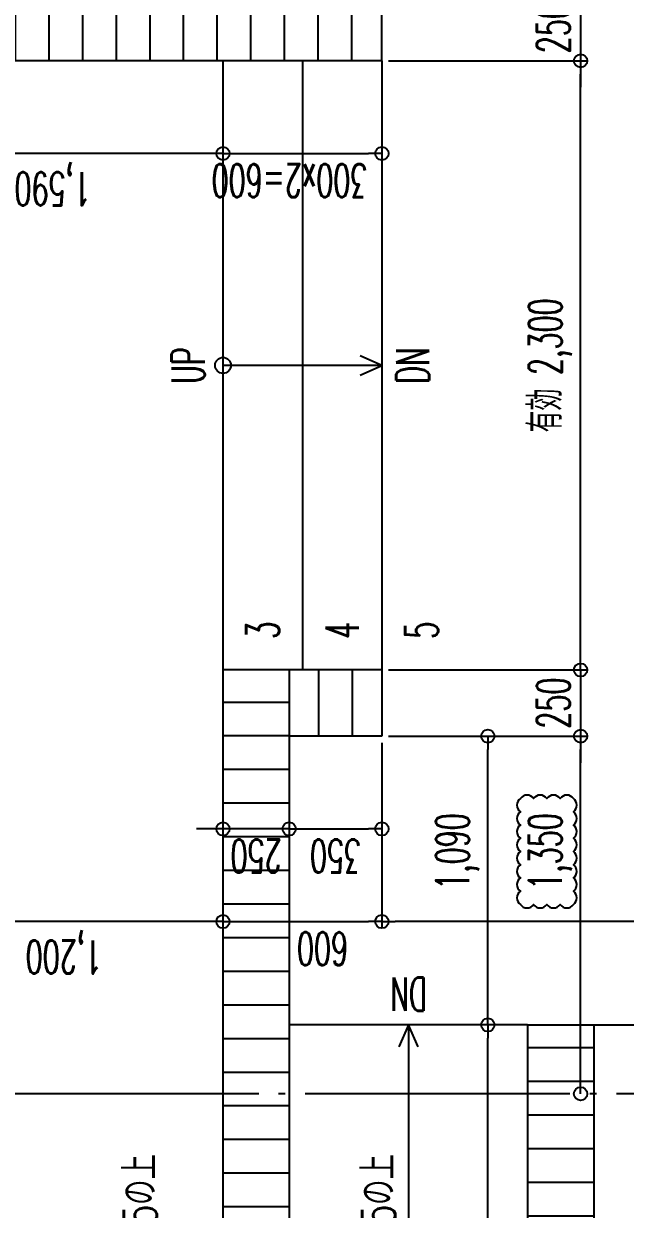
# Model space of a CAD drawing. Header units: millimetres. Extents: x -67913 to 128525, y -54442 to 63422.
# Drawn here: x 105722 to 107993, y 11214 to 15690 of the extents above; entities that cross this region are included whole.
import ezdxf
from ezdxf import colors
from ezdxf.entities.mleader import LeaderData, LeaderLine
from ezdxf.enums import TextEntityAlignment as Align
from ezdxf.math import Vec2, Vec3

# ---------------------------------------------------------------- set-up
doc = ezdxf.new("R2010")
doc.units = ezdxf.units.MM
doc.header["$LTSCALE"] = 500
doc.header["$PDMODE"] = 35
doc.linetypes.add('AXIS', pattern=[2.35, 2, -0.15, 0.05, -0.15])
doc.layers.get('0').update_dxf_attribs({"plot": 0})
for name, color, linetype in [('020KijnSn', 1, 'AXIS'), ('270SiagSp', 8, 'Continuous'), ('302Dansa', 5, 'Continuous'), ('320Step', 4, 'Continuous'), ('350Kigu', 4, 'Continuous'), ('390Kigo', 8, 'Continuous'), ('391kigoHor', 10, 'Continuous')]:
    doc.layers.add(name, color=color, linetype=linetype)
doc.styles.add('Annotative', font='simplex.shx', dxfattribs={"width": 0.7, "bigfont": 'extfont2.shx'})
doc.styles.add('Dim', font='simplex.shx', dxfattribs={"width": 0.6, "bigfont": 'extfont2.shx'})
doc.styles.get("Standard").update_dxf_attribs({"font": 'simplex.shx', "width": 0.7, "bigfont": 'extfont2.shx'})
doc.dimstyles.new('PRO1-50', dxfattribs={"dimscale": 50, "dimtxt": 2.5, "dimasz": 1, "dimexe": 0.5, "dimexo": 0.5, "dimgap": 0.8, "dimtad": 1, "dimdec": 3, "dimdsep": 46, "dimlunit": 6, "dimtxsty": 'Dim', "dimblk": 'ORIGIN', "dimcen": 0, "dimadec": 3, "dimazin": 2, "dimtfac": 1, "dimtdec": 3, "dimtix": 1, "dimtmove": 2, "dimatfit": 3, "dimldrblk": 'ORIGIN', "dimfxl": 0, "dimarcsym": 0})

# ---------------------------------------------------------------- blocks, each defined once
blk = doc.blocks.new('_Origin')
at = {"color": 0, "linetype": 'ByBlock', "lineweight": -2}
blk.add_line((0, 0), (-1, 0), dxfattribs=at)
blk.add_circle((0, 0), 0.5, dxfattribs=at)
blk = doc.blocks.new('*D629')
at = {"layer": '270SiagSp', "color": 0, "lineweight": -2, "transparency": 16777216}
for p, q in [((107099.6, 15550), (107849.6, 15550)), ((107824.6, 13300), (107824.6, 15500)), ((107099.6, 13250), (107849.6, 13250))]:
    blk.add_line(p, q, dxfattribs=at)
at = {"layer": 'Defpoints', "color": 0, "transparency": 16777216}
for p in [(107074.6, 15550), (107824.6, 15550), (107074.6, 13250)]:
    blk.add_point(p, dxfattribs=at)
at = {"layer": '270SiagSp', "color": 0, "lineweight": -2, "transparency": 16777216, "xscale": 50, "yscale": 50, "zscale": 50}
for p, rotation in [((107824.6, 15550), 90), ((107824.6, 13250), 270)]:
    blk.add_blockref('_Origin', p, dxfattribs=dict(at, rotation=rotation))
at = {"layer": '270SiagSp', "color": 0, "transparency": 16777216, "insert": (107710.2, 14400), "char_height": 125, "attachment_point": 5, "rotation": 90, "style": 'Dim'}
blk.add_mtext('有効 2,300', dxfattribs=at)
blk = doc.blocks.new('*D630')
at = {"layer": '270SiagSp', "color": 0, "lineweight": -2, "transparency": 16777216}
for p, q in [((107824.6, 13300), (107824.6, 13350)), ((107099.6, 13250), (107849.6, 13250)), ((107824.6, 13250), (107824.6, 13000)), ((107099.6, 13000), (107849.6, 13000)), ((107824.6, 12950), (107824.6, 12900))]:
    blk.add_line(p, q, dxfattribs=at)
at = {"layer": 'Defpoints', "color": 0, "transparency": 16777216}
for p in [(107074.6, 13250), (107074.6, 13000), (107824.6, 13000)]:
    blk.add_point(p, dxfattribs=at)
at = {"layer": '270SiagSp', "color": 0, "lineweight": -2, "transparency": 16777216, "xscale": 50, "yscale": 50, "zscale": 50}
for p, rotation in [((107824.6, 13250), 270), ((107824.6, 13000), 90)]:
    blk.add_blockref('_Origin', p, dxfattribs=dict(at, rotation=rotation))
at = {"layer": '270SiagSp', "color": 0, "transparency": 16777216, "insert": (107722.1, 13125), "char_height": 125, "attachment_point": 5, "rotation": 90, "style": 'Dim'}
blk.add_mtext('250', dxfattribs=at)
blk = doc.blocks.new('*D631')
at = {"layer": '270SiagSp', "color": 0, "lineweight": -2, "transparency": 16777216}
for p, q in [((107099.6, 13000), (107849.6, 13000)), ((107824.6, 11700), (107824.6, 12950))]:
    blk.add_line(p, q, dxfattribs=at)
at = {"layer": 'Defpoints', "color": 0, "transparency": 16777216}
for p in [(107074.6, 13000), (107824.6, 13000), (107824.6, 11650)]:
    blk.add_point(p, dxfattribs=at)
at = {"layer": '270SiagSp', "color": 0, "lineweight": -2, "transparency": 16777216, "xscale": 50, "yscale": 50, "zscale": 50}
for p, rotation in [((107824.6, 13000), 90), ((107824.6, 11650), 270)]:
    blk.add_blockref('_Origin', p, dxfattribs=dict(at, rotation=rotation))
at = {"layer": '270SiagSp', "color": 0, "transparency": 16777216, "insert": (107710.2, 12564.6), "char_height": 125, "attachment_point": 5, "rotation": 90, "style": 'Dim'}
blk.add_mtext('1,350', dxfattribs=at)
blk = doc.blocks.new('*D632')
at = {"layer": '270SiagSp', "color": 0, "lineweight": -2, "transparency": 16777216}
for p, q in [((107824.6, 15850), (107824.6, 15900)), ((107099.6, 15800), (107849.6, 15800)), ((107824.6, 15800), (107824.6, 15550)), ((107099.6, 15550), (107849.6, 15550)), ((107824.6, 15500), (107824.6, 15450))]:
    blk.add_line(p, q, dxfattribs=at)
at = {"layer": 'Defpoints', "color": 0, "transparency": 16777216}
for p in [(107074.6, 15800), (107074.6, 15550), (107824.6, 15550)]:
    blk.add_point(p, dxfattribs=at)
at = {"layer": '270SiagSp', "color": 0, "lineweight": -2, "transparency": 16777216, "xscale": 50, "yscale": 50, "zscale": 50}
for p, rotation in [((107824.6, 15800), 270), ((107824.6, 15550), 90)]:
    blk.add_blockref('_Origin', p, dxfattribs=dict(at, rotation=rotation))
at = {"layer": '270SiagSp', "color": 0, "transparency": 16777216, "insert": (107722.1, 15675), "char_height": 125, "attachment_point": 5, "rotation": 90, "style": 'Dim'}
blk.add_mtext('250', dxfattribs=at)
blk = doc.blocks.new('*D673')
at = {"layer": '270SiagSp', "color": 0, "lineweight": -2, "transparency": 16777216}
for p, q in [((107074.6, 12975), (107074.6, 12275)), ((106524.6, 12300), (107024.6, 12300))]:
    blk.add_line(p, q, dxfattribs=at)
at = {"layer": 'Defpoints', "color": 0, "transparency": 16777216}
for p in [(107074.6, 13000), (106474.6, 12300), (107074.6, 12300)]:
    blk.add_point(p, dxfattribs=at)
at = {"layer": '270SiagSp', "color": 0, "lineweight": -2, "transparency": 16777216, "xscale": 50, "yscale": 50, "zscale": 50, "rotation": 180}
blk.add_blockref('_Origin', (106474.6, 12300), dxfattribs=at)
at = {"layer": '270SiagSp', "color": 0, "lineweight": -2, "transparency": 16777216, "xscale": 50, "yscale": 50, "zscale": 50}
blk.add_blockref('_Origin', (107074.6, 12300), dxfattribs=at)
at = {"layer": '270SiagSp', "color": 0, "transparency": 16777216, "insert": (106850.5, 12197.5), "char_height": 125, "attachment_point": 5, "rotation": 180, "style": 'Dim'}
blk.add_mtext('600', dxfattribs=at)
blk = doc.blocks.new('*D674')
at = {"layer": '270SiagSp', "color": 0, "lineweight": -2, "transparency": 16777216}
for p, q in [((107074.6, 12975), (107074.6, 12275)), ((110084.6, 12300), (107124.6, 12300))]:
    blk.add_line(p, q, dxfattribs=at)
at = {"layer": 'Defpoints', "color": 0, "transparency": 16777216}
for p in [(107074.6, 13000), (107074.6, 12300), (110134.6, 12300)]:
    blk.add_point(p, dxfattribs=at)
at = {"layer": '270SiagSp', "color": 0, "lineweight": -2, "transparency": 16777216, "xscale": 50, "yscale": 50, "zscale": 50, "rotation": 180}
blk.add_blockref('_Origin', (107074.6, 12300), dxfattribs=at)
at = {"layer": '270SiagSp', "color": 0, "lineweight": -2, "transparency": 16777216, "xscale": 50, "yscale": 50, "zscale": 50}
blk.add_blockref('_Origin', (110134.6, 12300), dxfattribs=at)
at = {"layer": '270SiagSp', "color": 0, "transparency": 16777216, "insert": (108604.6, 12185.6), "char_height": 125, "attachment_point": 5, "rotation": 180, "style": 'Dim'}
blk.add_mtext('3,060', dxfattribs=at)
blk = doc.blocks.new('*D675')
at = {"layer": '270SiagSp', "color": 0, "lineweight": -2, "transparency": 16777216}
for p, q in [((107074.6, 12975), (107074.6, 12625)), ((106774.6, 12650), (107024.6, 12650))]:
    blk.add_line(p, q, dxfattribs=at)
at = {"layer": 'Defpoints', "color": 0, "transparency": 16777216}
for p in [(107074.6, 13000), (106724.6, 12650), (107074.6, 12650)]:
    blk.add_point(p, dxfattribs=at)
at = {"layer": '270SiagSp', "color": 0, "lineweight": -2, "transparency": 16777216, "xscale": 50, "yscale": 50, "zscale": 50, "rotation": 180}
blk.add_blockref('_Origin', (106724.6, 12650), dxfattribs=at)
at = {"layer": '270SiagSp', "color": 0, "lineweight": -2, "transparency": 16777216, "xscale": 50, "yscale": 50, "zscale": 50}
blk.add_blockref('_Origin', (107074.6, 12650), dxfattribs=at)
at = {"layer": '270SiagSp', "color": 0, "transparency": 16777216, "insert": (106899.6, 12547.5), "char_height": 125, "attachment_point": 5, "rotation": 180, "style": 'Dim'}
blk.add_mtext('350', dxfattribs=at)
blk = doc.blocks.new('*D682')
at = {"layer": '270SiagSp', "color": 0, "lineweight": -2, "transparency": 16777216}
for p, q in [((105274.6, 12975), (105274.6, 12275)), ((106424.6, 12300), (105324.6, 12300))]:
    blk.add_line(p, q, dxfattribs=at)
at = {"layer": 'Defpoints', "color": 0, "transparency": 16777216}
for p in [(105274.6, 13000), (105274.6, 12300), (106474.6, 12300)]:
    blk.add_point(p, dxfattribs=at)
at = {"layer": '270SiagSp', "color": 0, "lineweight": -2, "transparency": 16777216, "xscale": 50, "yscale": 50, "zscale": 50, "rotation": 180}
blk.add_blockref('_Origin', (105274.6, 12300), dxfattribs=at)
at = {"layer": '270SiagSp', "color": 0, "lineweight": -2, "transparency": 16777216, "xscale": 50, "yscale": 50, "zscale": 50}
blk.add_blockref('_Origin', (106474.6, 12300), dxfattribs=at)
at = {"layer": '270SiagSp', "color": 0, "transparency": 16777216, "insert": (105874.6, 12185.6), "char_height": 125, "attachment_point": 5, "rotation": 180, "style": 'Dim'}
blk.add_mtext('1,200', dxfattribs=at)
blk = doc.blocks.new('*D668')
at = {"layer": '270SiagSp', "color": 0, "lineweight": -2, "transparency": 16777216}
for p, q in [((106424.6, 12650), (106374.6, 12650)), ((106724.6, 12650), (106474.6, 12650)), ((106774.6, 12650), (106824.6, 12650))]:
    blk.add_line(p, q, dxfattribs=at)
at = {"layer": 'Defpoints', "color": 0, "transparency": 16777216}
for p in [(106474.6, 12650), (106474.6, 12650), (106724.6, 12650)]:
    blk.add_point(p, dxfattribs=at)
at = {"layer": '270SiagSp', "color": 0, "lineweight": -2, "transparency": 16777216, "xscale": 50, "yscale": 50, "zscale": 50}
blk.add_blockref('_Origin', (106474.6, 12650), dxfattribs=at)
at = {"layer": '270SiagSp', "color": 0, "lineweight": -2, "transparency": 16777216, "xscale": 50, "yscale": 50, "zscale": 50, "rotation": 180}
blk.add_blockref('_Origin', (106724.6, 12650), dxfattribs=at)
at = {"layer": '270SiagSp', "color": 0, "transparency": 16777216, "insert": (106599.6, 12547.5), "char_height": 125, "attachment_point": 5, "rotation": 180, "style": 'Dim'}
blk.add_mtext('250', dxfattribs=at)
blk = doc.blocks.new('*D706')
at = {"layer": '270SiagSp', "color": 0, "lineweight": -2, "transparency": 16777216}
blk.add_line((106524.6, 15200), (107024.6, 15200), dxfattribs=at)
at = {"layer": 'Defpoints', "color": 0, "transparency": 16777216}
for p in [(106474.6, 15200), (107074.6, 15200), (107074.6, 15200)]:
    blk.add_point(p, dxfattribs=at)
at = {"layer": '270SiagSp', "color": 0, "lineweight": -2, "transparency": 16777216, "xscale": 50, "yscale": 50, "zscale": 50, "rotation": 180}
blk.add_blockref('_Origin', (106474.6, 15200), dxfattribs=at)
at = {"layer": '270SiagSp', "color": 0, "lineweight": -2, "transparency": 16777216, "xscale": 50, "yscale": 50, "zscale": 50}
blk.add_blockref('_Origin', (107074.6, 15200), dxfattribs=at)
at = {"layer": '270SiagSp', "color": 0, "transparency": 16777216, "insert": (106725.8, 15097.5), "char_height": 125, "attachment_point": 5, "rotation": 180, "style": 'Dim'}
blk.add_mtext('300x2=600', dxfattribs=at)
blk = doc.blocks.new('*D707')
at = {"layer": '270SiagSp', "color": 0, "lineweight": -2, "transparency": 16777216}
blk.add_line((106424.6, 15200), (104934.6, 15200), dxfattribs=at)
at = {"layer": 'Defpoints', "color": 0, "transparency": 16777216}
for p in [(104884.6, 15200), (104884.6, 15200), (106474.6, 15200)]:
    blk.add_point(p, dxfattribs=at)
at = {"layer": '270SiagSp', "color": 0, "lineweight": -2, "transparency": 16777216, "xscale": 50, "yscale": 50, "zscale": 50, "rotation": 180}
blk.add_blockref('_Origin', (104884.6, 15200), dxfattribs=at)
at = {"layer": '270SiagSp', "color": 0, "lineweight": -2, "transparency": 16777216, "xscale": 50, "yscale": 50, "zscale": 50}
blk.add_blockref('_Origin', (106474.6, 15200), dxfattribs=at)
at = {"layer": '270SiagSp', "color": 0, "transparency": 16777216, "insert": (105832.3, 15085.6), "char_height": 125, "attachment_point": 5, "rotation": 180, "style": 'Dim'}
blk.add_mtext('1,590', dxfattribs=at)
blk = doc.blocks.new('*D727')
at = {"layer": '270SiagSp', "color": 0, "lineweight": -2, "transparency": 16777216}
blk.add_line((107474.6, 6200), (107474.6, 11860), dxfattribs=at)
at = {"layer": 'Defpoints', "color": 0, "transparency": 16777216}
for p in [(107474.6, 11910), (107474.6, 11910), (107474.6, 6150)]:
    blk.add_point(p, dxfattribs=at)
at = {"layer": '270SiagSp', "color": 0, "lineweight": -2, "transparency": 16777216, "xscale": 50, "yscale": 50, "zscale": 50}
for p, rotation in [((107474.6, 11910), 90), ((107474.6, 6150), 270)]:
    blk.add_blockref('_Origin', p, dxfattribs=dict(at, rotation=rotation))
at = {"layer": '270SiagSp', "color": 0, "transparency": 16777216, "insert": (107360.2, 8797.6), "char_height": 125, "attachment_point": 5, "rotation": 90, "style": 'Dim'}
blk.add_mtext('5,760', dxfattribs=at)
blk = doc.blocks.new('*D728')
at = {"layer": '270SiagSp', "color": 0, "lineweight": -2, "transparency": 16777216}
for p, q in [((107099.6, 13000), (107499.6, 13000)), ((107474.6, 11960), (107474.6, 12950))]:
    blk.add_line(p, q, dxfattribs=at)
at = {"layer": 'Defpoints', "color": 0, "transparency": 16777216}
for p in [(107074.6, 13000), (107474.6, 13000), (107474.6, 11910)]:
    blk.add_point(p, dxfattribs=at)
at = {"layer": '270SiagSp', "color": 0, "lineweight": -2, "transparency": 16777216, "xscale": 50, "yscale": 50, "zscale": 50}
for p, rotation in [((107474.6, 13000), 90), ((107474.6, 11910), 270)]:
    blk.add_blockref('_Origin', p, dxfattribs=dict(at, rotation=rotation))
at = {"layer": '270SiagSp', "color": 0, "transparency": 16777216, "insert": (107360.2, 12564.6), "char_height": 125, "attachment_point": 5, "rotation": 90, "style": 'Dim'}
blk.add_mtext('1,090', dxfattribs=at)

msp = doc.modelspace()

# ---------------------------------------------------------------- hatches: boundary and pattern name
at = {"layer": '302Dansa'}
h = msp.add_hatch(dxfattribs=at)
h.set_pattern_fill('LINE', color=256, scale=40, angle=90)
h.set_pattern_definition([(90, (105945.11, 15800), (-127, 8e-15), [])])
h.paths.add_polyline_path([(107074.6088, 15800), (104434.6088, 15800), (104434.6088, 15550), (107074.6088, 15550)])
h = msp.add_hatch(dxfattribs=at)
h.set_pattern_fill('LINE', color=256, scale=40)
h.set_pattern_definition([(0, (106474.61, 9700), (0, 127), [])])
h.paths.add_polyline_path([(106724.6088, 13250), (106474.6088, 13250), (106474.6088, 6150), (106724.6088, 6150)])
h = msp.add_hatch(dxfattribs=at)
h.set_pattern_fill('LINE', color=256, scale=40, angle=90)
h.set_pattern_definition([(90, (106836.11, 13000), (-127, 8e-15), [])])
h.paths.add_polyline_path([(107074.6088, 13250), (106724.6088, 13250), (106724.6088, 13000), (107074.6088, 13000)])
h = msp.add_hatch(dxfattribs=at)
h.set_pattern_fill('LINE', color=256, scale=40)
h.set_pattern_definition([(0, (107624.61, 9030), (0, 127), [])])
h.paths.add_polyline_path([(107874.6088, 11910), (107624.6088, 11910), (107624.6088, 6150), (107874.6088, 6150)])

# ---------------------------------------------------------------- linework, layer by layer
at = {"layer": '020KijnSn'}
msp.add_line((114834.6088, 11650), (72434.6088, 11650), dxfattribs=at)
at = {"layer": '320Step'}
for p, q in [((106474.6088, 15550), (106474.6088, 13250)), ((106774.6088, 15550), (106774.6088, 13250)), ((107074.6088, 15550), (107074.6088, 13250)), ((107624.6088, 11910), (106724.6088, 11910))]:
    msp.add_line(p, q, dxfattribs=at)
at = {"layer": '320Step', "color": 5}
for points in [[(106992.2905, 14363.6191), (107074.6095, 14400.0003), (106992.2905, 14436.3815)], [(107074.6092, 14400.0006), (106474.6088, 14400.0007)], [(107210.99, 11827.6811), (107174.6088, 11910), (107138.2276, 11827.6811)], [(107174.609, 11909.9993), (107174.6088, 6150)]]:
    msp.add_lwpolyline(points, dxfattribs=at)
msp.add_circle((106474.6088, 14400), 30, dxfattribs=at)
at = {"layer": '350Kigu'}
for p, q in [((107074.6088, 15550), (107074.6088, 15800)), ((107074.6088, 15550), (104184.6088, 15550)), ((107074.6088, 13250), (106474.6088, 13250)), ((106474.6088, 13250), (106474.6088, 6150)), ((106724.6088, 13250), (106724.6088, 6150)), ((107074.6088, 13250), (107074.6088, 13000)), ((107074.6088, 13000), (106724.6088, 13000)), ((107624.6088, 11910), (107624.6088, 6150)), ((107624.6088, 11910), (107874.6088, 11910)), ((107874.6088, 11910), (107874.6088, 6150)), ((107874.6088, 11910), (108324.6088, 11910))]:
    msp.add_line(p, q, dxfattribs=at)
at = {"layer": '391kigoHor'}
msp.add_lwpolyline([(107797.3986, 12764.6469, 0.52056705), (107747.3986, 12764.6469, 0.52056705), (107697.3986, 12764.6469, 0.52056705), (107647.3986, 12764.6469, 0.52056705), (107597.3986, 12764.6469, 0.52056705), (107597.3986, 12714.6469, 0.52056705), (107597.3986, 12664.6469, 0.52056705), (107597.3986, 12614.6469, 0.52056705), (107597.3986, 12564.6469, 0.52056705), (107597.3986, 12514.6469, 0.52056705), (107597.3986, 12464.6469, 0.52056705), (107597.3986, 12414.6469, 0.52056705), (107597.3986, 12364.6469, 0.52056705), (107647.3986, 12364.6469, 0.52056705), (107697.3986, 12364.6469, 0.52056705), (107747.3986, 12364.6469, 0.52056705), (107797.3986, 12364.6469, 0.52056705), (107797.3986, 12414.6469, 0.52056705), (107797.3986, 12464.6469, 0.52056705), (107797.3986, 12514.6469, 0.52056705), (107797.3986, 12564.6469, 0.52056705), (107797.3986, 12614.6469, 0.52056705), (107797.3986, 12664.6469, 0.52056705), (107797.3986, 12714.6469, 0.52056705)], format="xyb", close=True, dxfattribs=at)

# ---------------------------------------------------------------- texts
at = {"layer": '390Kigo', "width": 0.6}
for s, rotation, p in [('UP', 90, (106343.1316, 14399.13)), ('DN', 90, (107190.5211, 14399.1302)), ('3', 90, (106624.6088, 13400)), ('4', 90, (106924.6088, 13400)), ('5', 90, (107224.6088, 13400)), ('DN', 180, (107175.4789, 12025.9117))]:
    msp.add_text(s, height=125, rotation=rotation, dxfattribs=at).set_placement(p, align=Align.MIDDLE)

# ---------------------------------------------------------------- dimensions: what is measured, and where the dimension line sits
at = {"layer": '270SiagSp'}
for base, p1, p2, angle, picture, middle in [((107824.6088, 15550), (107074.6088, 15800), (107074.6088, 15550), 270, '*D632', (107722.1088, 15675)), ((107824.6088, 13000), (107074.6088, 13250), (107074.6088, 13000), 270, '*D630', (107722.1088, 13125)), ((105274.6088, 12300), (106474.6088, 12300), (105274.6088, 13000), 180, '*D682', (105874.6088, 12185.5952)), ((107074.6088, 12300), (110134.6088, 12300), (107074.6088, 13000), 180, '*D674', (108604.6088, 12185.5952)), ((106474.6088, 12650), (106724.6088, 12650), (106474.6088, 12650), 180, '*D668', (106599.6088, 12547.5))]:
    dim = msp.add_linear_dim(base=base, p1=p1, p2=p2, angle=angle, dimstyle='PRO1-50', dxfattribs=at)
    dim.commit()
    dim.dimension.update_dxf_attribs({"geometry": picture, "text_midpoint": middle})
dim = msp.add_linear_dim(base=(107824.6088, 15550), p1=(107074.6088, 13250), p2=(107074.6088, 15550), angle=90, dimstyle='PRO1-50', override={"dimpost": '有効 <>'}, dxfattribs=at)
dim.commit()
dim.dimension.update_dxf_attribs({"geometry": '*D629', "text_midpoint": (107710.204, 14400)})
for base, p1, p2, angle, picture, middle in [((104884.6088, 15200), (106474.6088, 15200), (104884.6088, 15200), 180, '*D707', (105832.3421, 15085.5952)), ((107824.6088, 13000), (107824.6088, 11650), (107074.6088, 13000), 90, '*D631', (107710.204, 12564.6469)), ((107474.6088, 13000), (107474.6088, 11910), (107074.6088, 13000), 90, '*D728', (107360.204, 12564.6469)), ((107474.6088, 11910), (107474.6088, 6150), (107474.6088, 11910), 90, '*D727', (107360.204, 8797.6375))]:
    dim = msp.add_linear_dim(base=base, p1=p1, p2=p2, angle=angle, dimstyle='PRO1-50', dxfattribs=at)
    dim.commit()
    dim.dimension.update_dxf_attribs({"geometry": picture, "text_midpoint": middle, "dimtype": 160})
dim = msp.add_linear_dim(base=(107074.6088, 15200), p1=(106474.6088, 15200), p2=(107074.6088, 15200), text='300x2=<>', dimstyle='PRO1-50', override={"dimtad": 4, "dimtfill": 0}, dxfattribs=at)
dim.commit()
dim.dimension.update_dxf_attribs({"geometry": '*D706', "text_midpoint": (106725.7734, 15097.5), "dimtype": 160})
dim = msp.add_linear_dim(base=(107074.6088, 12300), p1=(106474.6088, 12300), p2=(107074.6088, 13000), dimstyle='PRO1-50', dxfattribs=at)
dim.commit()
dim.dimension.update_dxf_attribs({"geometry": '*D673', "text_midpoint": (106850.5442, 12197.5), "dimtype": 160})
dim = msp.add_linear_dim(base=(107074.6088, 12650), p1=(106724.6088, 12650), p2=(107074.6088, 13000), dimstyle='PRO1-50', dxfattribs=at)
dim.commit()
dim.dimension.update_dxf_attribs({"geometry": '*D675', "text_midpoint": (106899.6088, 12547.5)})

# ---------------------------------------------------------------- leaders
at = {"layer": '390Kigo'}
ml = msp.add_multileader_mtext('Standard', dxfattribs=at)
ml.set_content('腰壁・天端:構造用合板 t15の上\\P無釉タイル H1,600', color=256, style='Annotative')
ml.set_leader_properties()
ml.build(insert=Vec2(0, 0))
ml.multileader.update_dxf_attribs({"dogleg_length": 2, "arrow_head_size": 100})
ctx = ml.context
ctx.base_point, ctx.char_height, ctx.arrow_head_size, ctx.landing_gap_size, ctx.plane_origin, ctx.plane_x_axis, ctx.plane_y_axis = Vec3(106174.4228, 9925.1891), 125, 100, 50, Vec3(105749.8069, 4636.4636), Vec3(0, 1), Vec3(-1, 0)
notes = []
notes.append((ctx, [(0, (1, 1, 0), (106174.4228, 9825.1891), (0, 1), 100, [(0, [(106624.966, 9561.5175)], 0, [])])]))
ctx.mtext.insert, ctx.mtext.text_direction, ctx.mtext.width, ctx.mtext.defined_height, ctx.mtext.flow_direction = Vec3(106100.204, 9975.1891), Vec3(0, 1), 1650.600283, 55.8756, 5
ml = msp.add_multileader_mtext('Standard', dxfattribs=at)
ml.set_content('腰壁・天端:構造用合板 t15の上\\P無釉タイル H1,600', color=256, style='Annotative')
ml.set_leader_properties()
ml.build(insert=Vec2(0, 0))
ml.multileader.update_dxf_attribs({"dogleg_length": 2, "arrow_head_size": 100})
ctx = ml.context
ctx.base_point, ctx.char_height, ctx.arrow_head_size, ctx.landing_gap_size, ctx.plane_origin, ctx.plane_x_axis, ctx.plane_y_axis = Vec3(107074.4228, 9925.1891), 125, 100, 50, Vec3(106649.8069, 4636.4636), Vec3(0, 1), Vec3(-1, 0)
notes.append((ctx, [(0, (1, 1, 0), (107074.4228, 9825.1891), (0, 1), 100, [(0, [(107780.8204, 9411.7219)], 0, [])])]))
ctx.mtext.insert, ctx.mtext.text_direction, ctx.mtext.width, ctx.mtext.defined_height, ctx.mtext.flow_direction = Vec3(107000.204, 9975.1891), Vec3(0, 1), 1650.600283, 55.8756, 5
for ctx, leaders in notes:
    for number, flags, end, landing, length, lines in leaders:
        leader = LeaderData()
        leader.index, (leader.has_last_leader_line, leader.has_dogleg_vector, leader.attachment_direction) = number, flags
        leader.last_leader_point, leader.dogleg_vector, leader.dogleg_length = Vec3(end), Vec3(landing), length
        for number, points, colour, breaks in lines:
            line = LeaderLine()
            line.index, line.vertices, line.color, line.breaks = number, Vec3.list(points), colors.encode_raw_color(colour), breaks
            leader.lines.append(line)
        ctx.leaders.append(leader)

doc.saveas('drawing.dxf')
